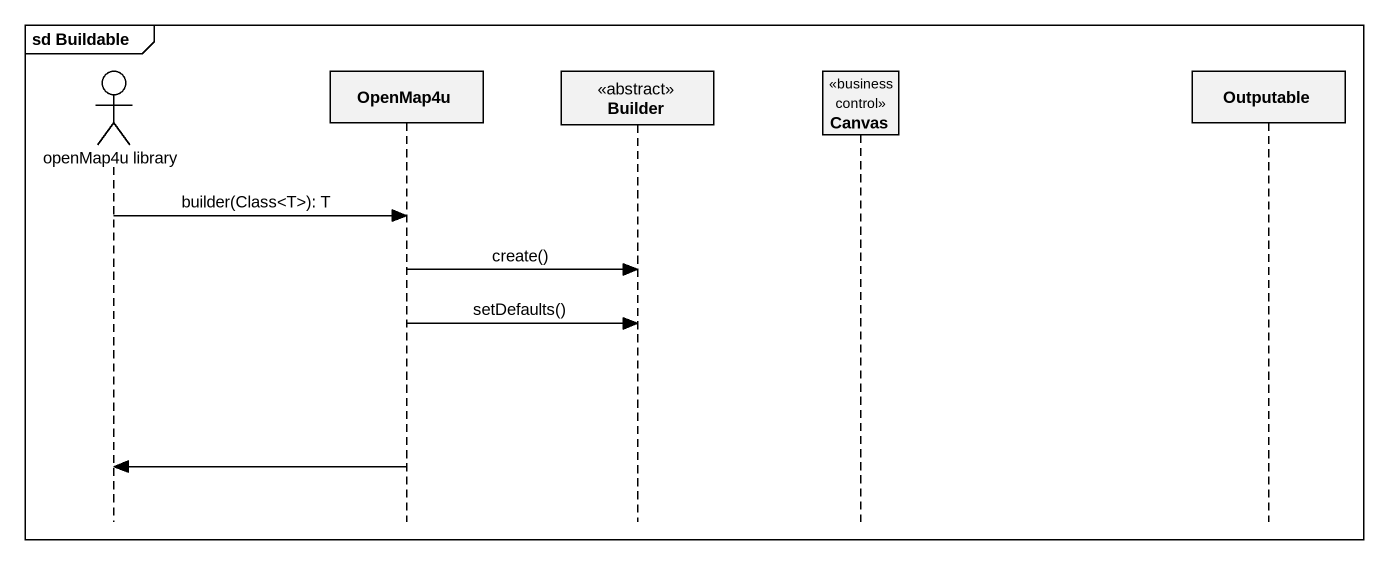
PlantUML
@startuml
mainframe sd Buildable
hide footbox
actor "openMap4u library" as openMap4u_library
participant OpenMap4u
participant Builder <<abstract>>
participant Canvas <<business control>>
participant Outputable

openMap4u_library -> OpenMap4u : builder(Class<T>): T
OpenMap4u -> Builder : create()
OpenMap4u -> Builder : setDefaults()
OpenMap4u -> openMap4u_library
@enduml
